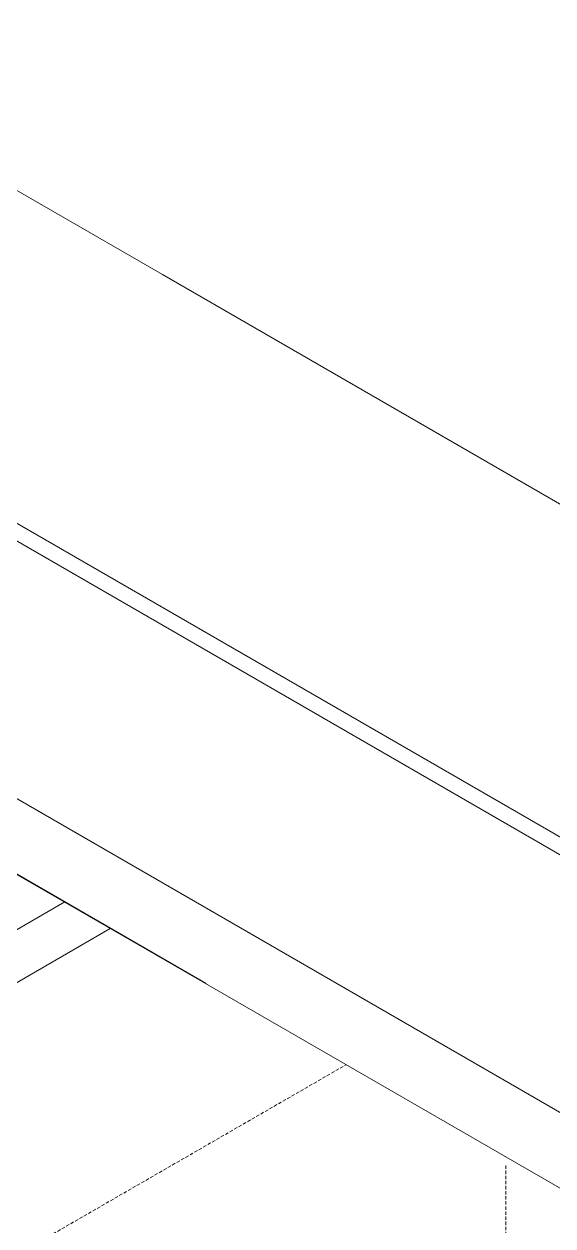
# Model space of a CAD drawing. Header units: millimetres. Extents: x -75 to 3710, y -20 to 2482.
# Drawn here: x 2753.6 to 2951.1, y 1058.4 to 1507.2 of the extents above; entities that cross this region are included whole.
import ezdxf

# ---------------------------------------------------------------- set-up
doc = ezdxf.new("R2010")
doc.units = ezdxf.units.MM
doc.linetypes.add('HIDDEN', pattern=[1.905, 1.27, -0.635])
doc.layers.add('ZANO_R', color=7, linetype='Continuous', lineweight=0)
doc.layers.add('ZANO_R_przerywana', color=7, linetype='HIDDEN', lineweight=0)

msp = doc.modelspace()

# ---------------------------------------------------------------- linework, layer by layer
at = {"layer": 'ZANO_R'}
for p, q in [((2643.24, 1507.2), (2805.3, 1413.63)), ((2546.64, 1438.74), (3541.44, 864.39)), ((2805.3, 1413.63), (3475.98, 1026.41)), ((3440.53, 819.73), (2445.72, 1394.08)), ((2703.69, 1341.36), (3374.37, 954.14)), ((3274.2, 887.42), (2603.52, 1274.64)), ((2821.68, 1148.9), (2659.61, 1242.47)), ((2742.93, 1164.41), (2768.87, 1179.39)), ((2682.57, 1109.83), (2785.78, 1169.41))]:
    msp.add_line(p, q, dxfattribs=at)
at = {"layer": 'ZANO_R_przerywana'}
for p, q in [((2578.02, 947.77), (2873.85, 1118.57)), ((2933.46, 967.27), (2933.46, 1081.38))]:
    msp.add_line(p, q, dxfattribs=at)

doc.saveas('drawing.dxf')
